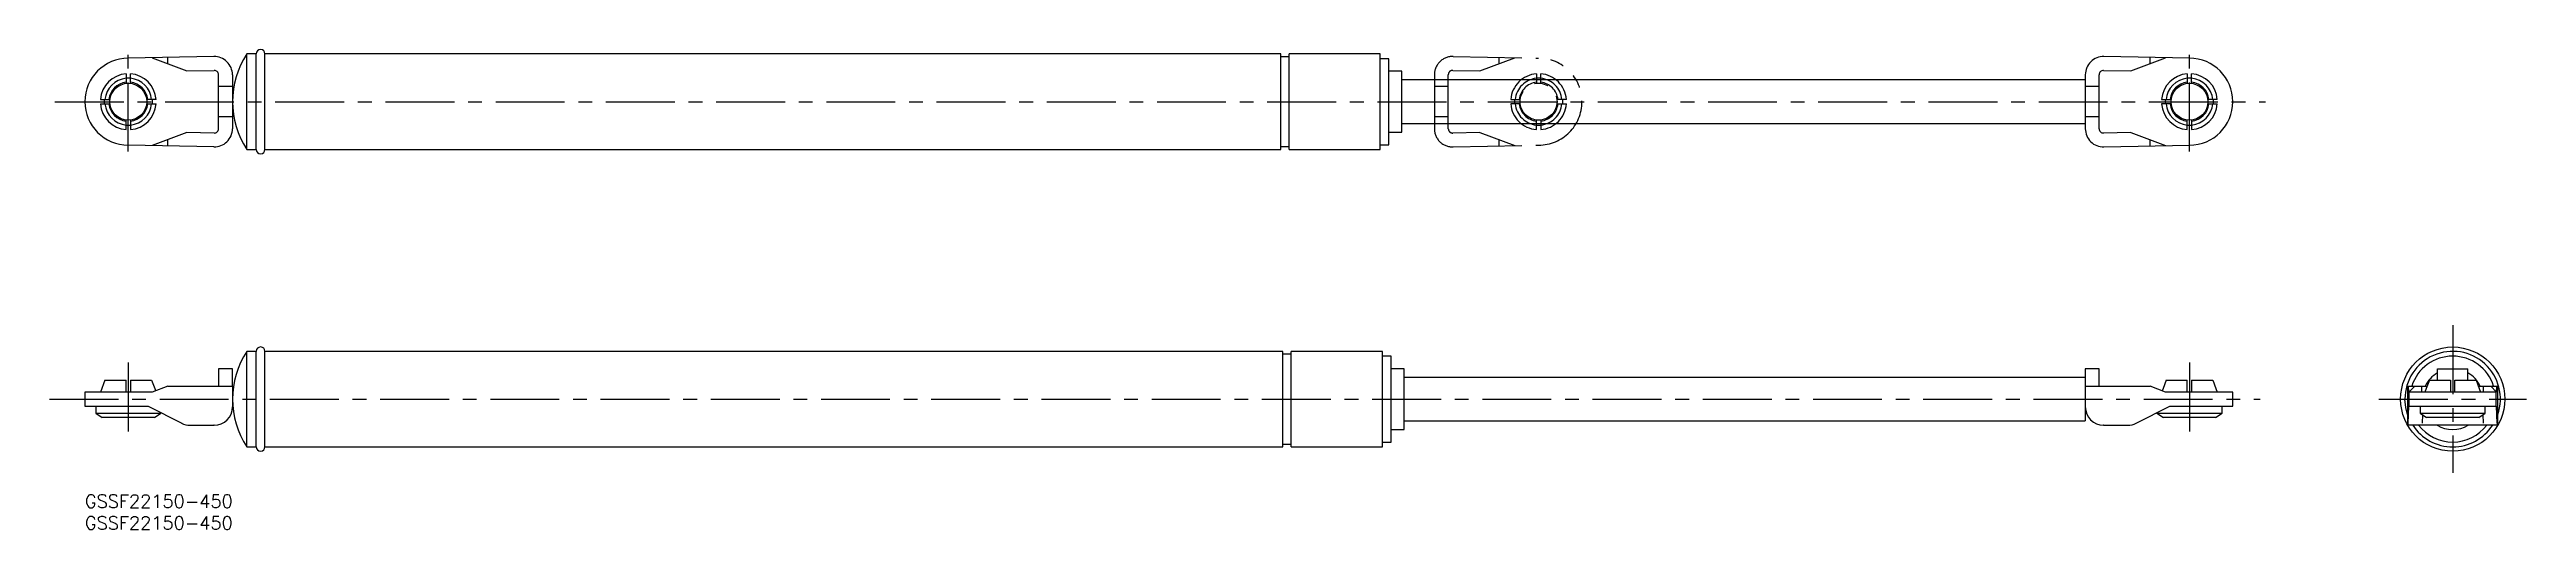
# Model space of a CAD drawing. Extents: x -8 to 563, y -8 to 102.
import ezdxf

# ---------------------------------------------------------------- set-up
doc = ezdxf.new("R2010")
doc.units = 0
doc.header["$LTSCALE"] = 0.5
doc.linetypes.add('CENTER', pattern=[50.8, 31.75, -6.35, 6.35, -6.35])
doc.linetypes.add('PHANTOM', pattern=[63.5, 31.75, -6.35, 6.35, -6.35, 6.35, -6.35])
for name, color, linetype in [('MSM_CENTER', 1, 'CENTER'), ('MSM_CONTINUOUS', 7, 'CONTINUOUS'), ('MSM_IMAGINARY', 6, 'PHANTOM'), ('MSM_PART_NUMBER', 7, 'CONTINUOUS')]:
    doc.layers.add(name, color=color, linetype=linetype)
doc.styles.get("Standard").update_dxf_attribs({"font": 'txt.shx', "height": 3, "bigfont": 'bigfont.shx'})

msp = doc.modelspace()

# ---------------------------------------------------------------- linework, layer by layer
at = {"layer": 'MSM_CENTER'}
for p, q in [((10, 79.04), (10, 101.91)), ((485, 79.04), (485, 101.91)), ((-6.93, 90.48), (502.54, 90.48)), ((545.66, 39), (545.66, 5)), ((10, 30.4), (10, 13.8)), ((485, 30.4), (485, 13.8)), ((-8.15, 22), (501.32, 22)), ((528.66, 22), (562.66, 22))]:
    msp.add_line(p, q, dxfattribs=at)
at = {"layer": 'MSM_CONTINUOUS'}
for p, q in [((29.71, 100.89), (10, 100.48)), ((15.5, 100.59), (23.5, 97.56)), ((19.09, 99.23), (19.09, 100.66)), ((23.5, 97.56), (29.78, 97.69)), ((39.5, 101.48), (37.3, 101.48)), ((37.3, 79.48), (37.3, 101.48)), ((39.5, 79.48), (39.5, 101.48)), ((275.6, 101.48), (41.5, 101.48)), ((41.5, 79.48), (41.5, 101.48)), ((275.6, 79.48), (275.6, 101.48)), ((277.5, 100.83), (275.6, 100.83)), ((298.5, 101.48), (277.5, 101.48)), ((277.5, 79.48), (277.5, 101.48)), ((298.5, 79.48), (298.5, 101.48)), ((300.5, 100.38), (298.5, 100.38)), ((300.5, 80.58), (300.5, 100.38)), ((303.5, 97.48), (300.5, 97.48)), ((303.5, 83.48), (303.5, 97.48)), ((465.22, 97.69), (471.5, 97.56)), ((485, 100.48), (465.29, 100.89)), ((471.5, 97.56), (479.5, 100.59)), ((475.91, 99.23), (475.91, 100.66)), ((9.5, 96.89), (9.5, 94.7)), ((9.5, 95.95), (10, 95.98)), ((10, 95.98), (10.5, 95.95)), ((10.5, 94.7), (10.5, 96.89)), ((30.8, 84.26), (30.8, 96.69)), ((34, 93.98), (30.8, 93.98)), ((34, 96.69), (34, 84.26)), ((461, 95.48), (303.5, 95.48)), ((461, 96.69), (461, 84.26)), ((464.2, 93.98), (461, 93.98)), ((464.2, 84.26), (464.2, 96.69)), ((484.5, 96.89), (484.5, 94.7)), ((484.5, 95.95), (485, 95.98)), ((485, 95.98), (485.5, 95.95)), ((485.5, 94.7), (485.5, 96.89)), ((3.58, 90.98), (5.78, 90.98)), ((3.58, 89.98), (5.78, 89.98)), ((4.5, 90.48), (4.52, 90.98)), ((4.52, 89.97), (4.5, 90.48)), ((9.5, 84.06), (9.5, 86.25)), ((10.5, 86.25), (10.5, 84.06)), ((16.42, 90.98), (14.22, 90.98)), ((14.22, 89.98), (16.42, 89.98)), ((15.48, 90.98), (15.5, 90.48)), ((15.5, 90.48), (15.48, 89.96)), ((34, 86.98), (30.8, 86.98)), ((464.2, 86.98), (461, 86.98)), ((478.58, 90.98), (480.78, 90.98)), ((480.78, 89.98), (478.58, 89.98)), ((479.5, 90.48), (479.52, 90.98)), ((479.52, 89.97), (479.5, 90.48)), ((484.5, 84.06), (484.5, 86.25)), ((485.5, 86.25), (485.5, 84.06)), ((491.42, 90.98), (489.22, 90.98)), ((489.22, 89.98), (491.42, 89.98)), ((490.48, 90.98), (490.5, 90.48)), ((490.5, 90.48), (490.48, 89.96)), ((10, 84.98), (9.49, 85)), ((10.5, 85), (10, 84.98)), ((29.71, 80.06), (10, 80.48)), ((23.5, 83.39), (15.5, 80.36)), ((19.09, 80.29), (19.09, 81.72)), ((29.78, 83.26), (23.5, 83.39)), ((275.6, 80.13), (277.5, 80.13)), ((298.5, 80.58), (300.5, 80.58)), ((300.5, 83.48), (303.5, 83.48)), ((303.5, 85.48), (461, 85.48)), ((471.5, 83.39), (465.22, 83.26)), ((465.29, 80.06), (485, 80.48)), ((471.5, 83.39), (479.5, 80.36)), ((475.91, 80.29), (475.91, 81.72)), ((485, 84.98), (484.5, 85)), ((485.5, 85), (485, 84.98)), ((37.3, 79.48), (39.5, 79.48)), ((41.5, 79.48), (275.6, 79.48)), ((277.5, 79.48), (298.5, 79.48)), ((34, 29), (30.8, 29)), ((30.8, 29), (30.8, 25)), ((34, 25), (34, 29)), ((39.5, 33), (37.3, 33)), ((37.3, 11), (37.3, 33)), ((39.5, 11), (39.5, 33)), ((276.1, 33), (41.5, 33)), ((41.5, 11), (41.5, 33)), ((276.1, 11), (276.1, 33)), ((278, 32.35), (276.1, 32.35)), ((299, 33), (278, 33)), ((278, 11), (278, 33)), ((299, 11), (299, 33)), ((301, 31.9), (299, 31.9)), ((301, 12.1), (301, 31.9)), ((304, 29), (301, 29)), ((304, 15), (304, 29)), ((464.2, 29), (461, 29)), ((461, 29), (461, 17)), ((464.2, 25), (464.2, 29)), ((542.16, 26.4), (542.16, 29)), ((542.16, 29), (549.16, 29)), ((549.16, 26.4), (549.16, 29)), ((0, 23.6), (0, 20.4)), ((15.5, 23.6), (0, 23.6)), ((4.62, 26.4), (3.58, 23.6)), ((4.62, 26.4), (9.5, 26.4)), ((9.5, 23.6), (9.5, 26.4)), ((10.5, 26.4), (15.38, 26.4)), ((10.5, 26.4), (10.5, 23.6)), ((15.38, 26.4), (16.09, 24.47)), ((19.09, 25), (15.5, 23.6)), ((16.09, 24.47), (16.3, 23.91)), ((19.09, 25), (34, 25)), ((34, 25), (34, 20.2)), ((461, 27), (304, 27)), ((461, 25), (475.91, 25)), ((479.5, 23.6), (475.91, 25)), ((478.91, 24.47), (478.7, 23.91)), ((479.62, 26.4), (478.91, 24.47)), ((495, 23.6), (479.5, 23.6)), ((479.62, 26.4), (484.5, 26.4)), ((484.5, 23.6), (484.5, 26.4)), ((485.5, 26.4), (485.5, 23.6)), ((485.5, 26.4), (490.38, 26.4)), ((490.38, 26.4), (491.09, 24.47)), ((491.09, 24.47), (491.42, 23.6)), ((495, 20.4), (495, 23.6)), ((535.25, 25), (535.25, 16)), ((535.25, 25), (539.76, 25)), ((535.25, 25), (535.25, 25)), ((535.55, 23.6), (535.47, 25)), ((536.91, 25), (535.55, 23.6)), ((555.78, 23.6), (535.55, 23.6)), ((535.66, 20.4), (535.66, 23.6)), ((538.58, 23.6), (538.58, 25)), ((539.57, 24.47), (539.24, 23.6)), ((540.28, 26.4), (539.57, 24.47)), ((540.28, 26.4), (545.16, 26.4)), ((545.16, 26.4), (545.16, 23.6)), ((546.16, 26.4), (551.04, 26.4)), ((546.16, 23.6), (546.16, 26.4)), ((551.04, 26.4), (551.76, 24.47)), ((551.56, 25), (556.07, 25)), ((551.76, 24.47), (552.08, 23.6)), ((552.74, 23.6), (552.74, 25)), ((554.42, 25), (555.78, 23.6)), ((555.66, 20.4), (555.66, 23.6)), ((555.78, 23.6), (555.85, 25)), ((556.07, 16), (556.07, 25)), ((556.07, 25), (556.07, 25)), ((0, 20.4), (14.54, 20.4)), ((2.5, 20.4), (2.5, 18.8)), ((2.5, 18.8), (4, 17.8)), ((2.5, 18.8), (17.5, 18.8)), ((16, 17.8), (4, 17.8)), ((14.54, 20.4), (22.3, 16.46)), ((16, 17.8), (17.5, 18.8)), ((17.5, 18.8), (17.5, 18.9)), ((472.7, 16.46), (480.46, 20.4)), ((477.5, 18.9), (477.5, 18.8)), ((477.5, 18.8), (479, 17.8)), ((477.5, 18.8), (492.5, 18.8)), ((491, 17.8), (479, 17.8)), ((480.46, 20.4), (495, 20.4)), ((491, 17.8), (492.5, 18.8)), ((492.5, 18.8), (492.5, 20.4)), ((534.84, 20.04), (534.66, 22)), ((535.25, 18.45), (534.84, 20.04)), ((535.41, 16.46), (535.57, 20.4)), ((535.57, 20.4), (555.76, 20.4)), ((538.16, 20.4), (538.16, 18.8)), ((538.16, 18.8), (539.66, 17.8)), ((538.16, 18.8), (553.16, 18.8)), ((538.69, 18.45), (538.61, 16.46)), ((551.66, 17.8), (539.66, 17.8)), ((551.66, 17.8), (553.16, 18.8)), ((552.64, 18.45), (552.72, 16.46)), ((553.16, 18.8), (553.16, 20.4)), ((555.92, 16.46), (555.76, 20.4)), ((24.2, 16), (29.71, 16)), ((29.8, 16), (29.71, 16)), ((276.1, 11.65), (278, 11.65)), ((299, 12.1), (301, 12.1)), ((301, 15), (304, 15)), ((304, 17), (461, 17)), ((465.29, 16), (465.2, 16)), ((465.29, 16), (470.8, 16)), ((556.07, 16), (535.25, 16)), ((535.37, 16.02), (535.38, 16.03)), ((535.37, 16.01), (535.37, 16.02)), ((535.37, 16), (535.37, 16.01)), ((535.37, 16.01), (535.37, 16.01)), ((535.37, 16), (535.37, 16)), ((535.37, 16), (535.37, 16)), ((535.38, 16.09), (535.39, 16.11)), ((535.38, 16.07), (535.38, 16.09)), ((535.38, 16.06), (535.38, 16.07)), ((535.38, 16.04), (535.38, 16.06)), ((535.38, 16.03), (535.38, 16.04)), ((535.39, 16.22), (535.4, 16.25)), ((535.39, 16.2), (535.39, 16.22)), ((535.39, 16.17), (535.39, 16.2)), ((535.39, 16.15), (535.39, 16.17)), ((535.39, 16.13), (535.39, 16.15)), ((535.39, 16.11), (535.39, 16.13)), ((535.4, 16.42), (535.41, 16.46)), ((535.4, 16.38), (535.4, 16.42)), ((535.4, 16.35), (535.4, 16.38)), ((535.4, 16.31), (535.4, 16.35)), ((535.4, 16.28), (535.4, 16.31)), ((535.4, 16.25), (535.4, 16.28)), ((555.92, 16.46), (555.92, 16.42)), ((555.92, 16.42), (555.92, 16.38)), ((555.92, 16.38), (555.92, 16.35)), ((555.92, 16.35), (555.92, 16.31)), ((555.92, 16.31), (555.93, 16.28)), ((555.93, 16.28), (555.93, 16.25)), ((555.93, 16.25), (555.93, 16.22)), ((555.93, 16.22), (555.93, 16.2)), ((555.93, 16.2), (555.93, 16.17)), ((555.93, 16.17), (555.93, 16.15)), ((555.93, 16.15), (555.94, 16.13)), ((555.94, 16.13), (555.94, 16.11)), ((555.94, 16.11), (555.94, 16.09)), ((555.94, 16.09), (555.94, 16.07)), ((555.94, 16.07), (555.94, 16.06)), ((555.94, 16.06), (555.94, 16.04)), ((555.94, 16.04), (555.95, 16.03)), ((555.95, 16.03), (555.95, 16.02)), ((555.95, 16.02), (555.95, 16.01)), ((555.95, 16.01), (555.95, 16.01)), ((555.95, 16.01), (555.95, 16)), ((555.95, 16), (555.96, 16)), ((555.96, 16), (555.96, 16)), ((37.3, 11), (39.5, 11)), ((41.5, 11), (276.1, 11)), ((278, 11), (299, 11))]:
    msp.add_line(p, q, dxfattribs=at)
for centre, radius in [((10, 90.48), 4.25), ((485, 90.48), 4.25), ((545.66, 22), 12)]:
    msp.add_circle(centre, radius, dxfattribs=at)
for centre, radius, start, end in [((10, 90.48), 10, 90, 270), ((29.8, 96.69), 4.2, 0, 91.1935), ((29.8, 96.69), 1, 0, 91.1935), ((54, 90.48), 20, 146.633, 213.367), ((40.5, 101.48), 1, 0, 180), ((465.2, 96.69), 4.2, 88.8065, 180), ((465.2, 96.69), 1, 88.8065, 180), ((485, 90.48), 10, 270, 90), ((10, 90.48), 6.44, 94.4541, 175.5459), ((10, 90.48), 5.4, 95.3128, 174.6872), ((10, 90.48), 4.5, 96.3794, 173.6206), ((10, 90.48), 6.44, 4.4541, 85.5459), ((10, 90.48), 5.4, 5.3128, 84.6872), ((10, 90.48), 4.5, 6.3794, 83.6206), ((485, 90.48), 6.44, 94.4541, 175.5459), ((485, 90.48), 5.4, 95.3128, 174.6872), ((485, 90.48), 4.5, 96.3794, 173.6206), ((485, 90.48), 6.44, 4.4541, 85.5459), ((485, 90.48), 5.4, 5.3128, 84.6872), ((485, 90.48), 4.5, 6.3794, 83.6206), ((10, 90.48), 6.44, 184.4541, 265.5459), ((10, 90.48), 5.4, 185.3128, 264.6872), ((10, 90.48), 4.5, 186.3794, 263.6206), ((10, 90.48), 5.4, 275.3128, 354.6872), ((10, 90.48), 6.44, 274.4541, 355.5459), ((10, 90.48), 4.5, 276.3794, 353.6206), ((485, 90.48), 6.44, 184.4541, 265.5459), ((485, 90.48), 5.4, 185.3128, 264.6872), ((485, 90.48), 4.5, 186.3794, 263.6206), ((485, 90.48), 4.5, 276.3794, 353.6206), ((485, 90.48), 5.4, 275.3128, 354.6872), ((485, 90.48), 6.44, 274.4541, 355.5459), ((29.8, 84.26), 4.2, 268.8065, 0), ((29.8, 84.26), 1, 268.8065, 0), ((465.2, 84.26), 4.2, 180, 271.1935), ((465.2, 84.26), 1, 180, 271.1935), ((40.5, 79.48), 1, 180, 0), ((54, 22), 20, 146.633, 213.367), ((40.5, 33), 1, 0, 180), ((545.66, 22), 11, 341.1749, 180), ((545.66, 22), 9.9, 17.6397, 162.3603), ((545.66, 22), 7, 120, 154.6231), ((545.66, 22), 7, 25.3769, 60), ((29.8, 20.2), 4.2, 270, 0), ((465.2, 20.2), 4.2, 180, 270), ((24.2, 20.2), 4.2, 243.0341, 270), ((470.8, 20.2), 4.2, 270, 296.9659), ((545.66, 22), 11, 213.0557, 326.9443), ((545.66, 22), 9.9, 217.3052, 322.6948), ((545.66, 22), 7, 238.9973, 301.0027), ((40.5, 11), 1, 180, 0)]:
    msp.add_arc(centre, radius, start, end, dxfattribs=at)
at = {"layer": 'MSM_IMAGINARY'}
for p, q in [((315.22, 97.69), (321.5, 97.56)), ((315.29, 100.89), (335, 100.48)), ((321.5, 97.56), (329.5, 100.59)), ((325.91, 99.23), (325.91, 100.66)), ((311, 96.69), (311, 84.26)), ((314.2, 93.98), (311, 93.98)), ((314.2, 84.26), (314.2, 96.69)), ((334.5, 96.89), (334.5, 94.7)), ((334.5, 95.95), (335, 95.98)), ((335, 95.98), (335.5, 95.95)), ((335.5, 94.7), (335.5, 96.89)), ((314.2, 86.98), (311, 86.98)), ((328.58, 90.98), (330.78, 90.98)), ((330.78, 89.98), (328.58, 89.98)), ((329.5, 90.48), (329.52, 90.98)), ((329.52, 89.97), (329.5, 90.48)), ((334.5, 84.06), (334.5, 86.25)), ((335.5, 86.25), (335.5, 84.06)), ((341.42, 90.98), (339.22, 90.98)), ((339.22, 89.98), (341.42, 89.98)), ((340.48, 90.98), (340.5, 90.48)), ((340.5, 90.48), (340.48, 89.96)), ((321.5, 83.39), (315.22, 83.26)), ((315.29, 80.06), (335, 80.48)), ((321.5, 83.39), (329.5, 80.36)), ((325.91, 80.29), (325.91, 81.72)), ((335, 84.98), (334.5, 85)), ((335.5, 85), (335, 84.98))]:
    msp.add_line(p, q, dxfattribs=at)
msp.add_circle((335, 90.48), 4.25, dxfattribs=at)
for centre, radius, start, end in [((315.2, 96.69), 4.2, 88.8065, 180), ((315.2, 96.69), 1, 88.8065, 180), ((335, 90.48), 10, 270, 90), ((335, 90.48), 6.44, 94.4541, 175.5459), ((335, 90.48), 5.4, 95.3128, 174.6872), ((335, 90.48), 4.5, 96.3794, 173.6206), ((335, 90.48), 6.44, 4.4541, 85.5459), ((335, 90.48), 5.4, 5.3128, 84.6872), ((335, 90.48), 4.5, 6.3794, 83.6206), ((335, 90.48), 6.44, 184.4541, 265.5459), ((335, 90.48), 5.4, 185.3128, 264.6872), ((335, 90.48), 4.5, 186.3794, 263.6206), ((335, 90.48), 4.5, 276.3794, 353.6206), ((335, 90.48), 5.4, 275.3128, 354.6872), ((335, 90.48), 6.44, 274.4541, 355.5459), ((315.2, 84.26), 4.2, 180, 271.1935), ((315.2, 84.26), 1, 180, 271.1935)]:
    msp.add_arc(centre, radius, start, end, dxfattribs=at)

# ---------------------------------------------------------------- texts
at = {"layer": 'MSM_PART_NUMBER', "char_height": 3, "width": 121.0942, "attachment_point": 1}
for insert in [(0, 0), (0, -5)]:
    msp.add_mtext('{GSSF22150-450}', dxfattribs=dict(at, insert=insert))

doc.saveas('drawing.dxf')
